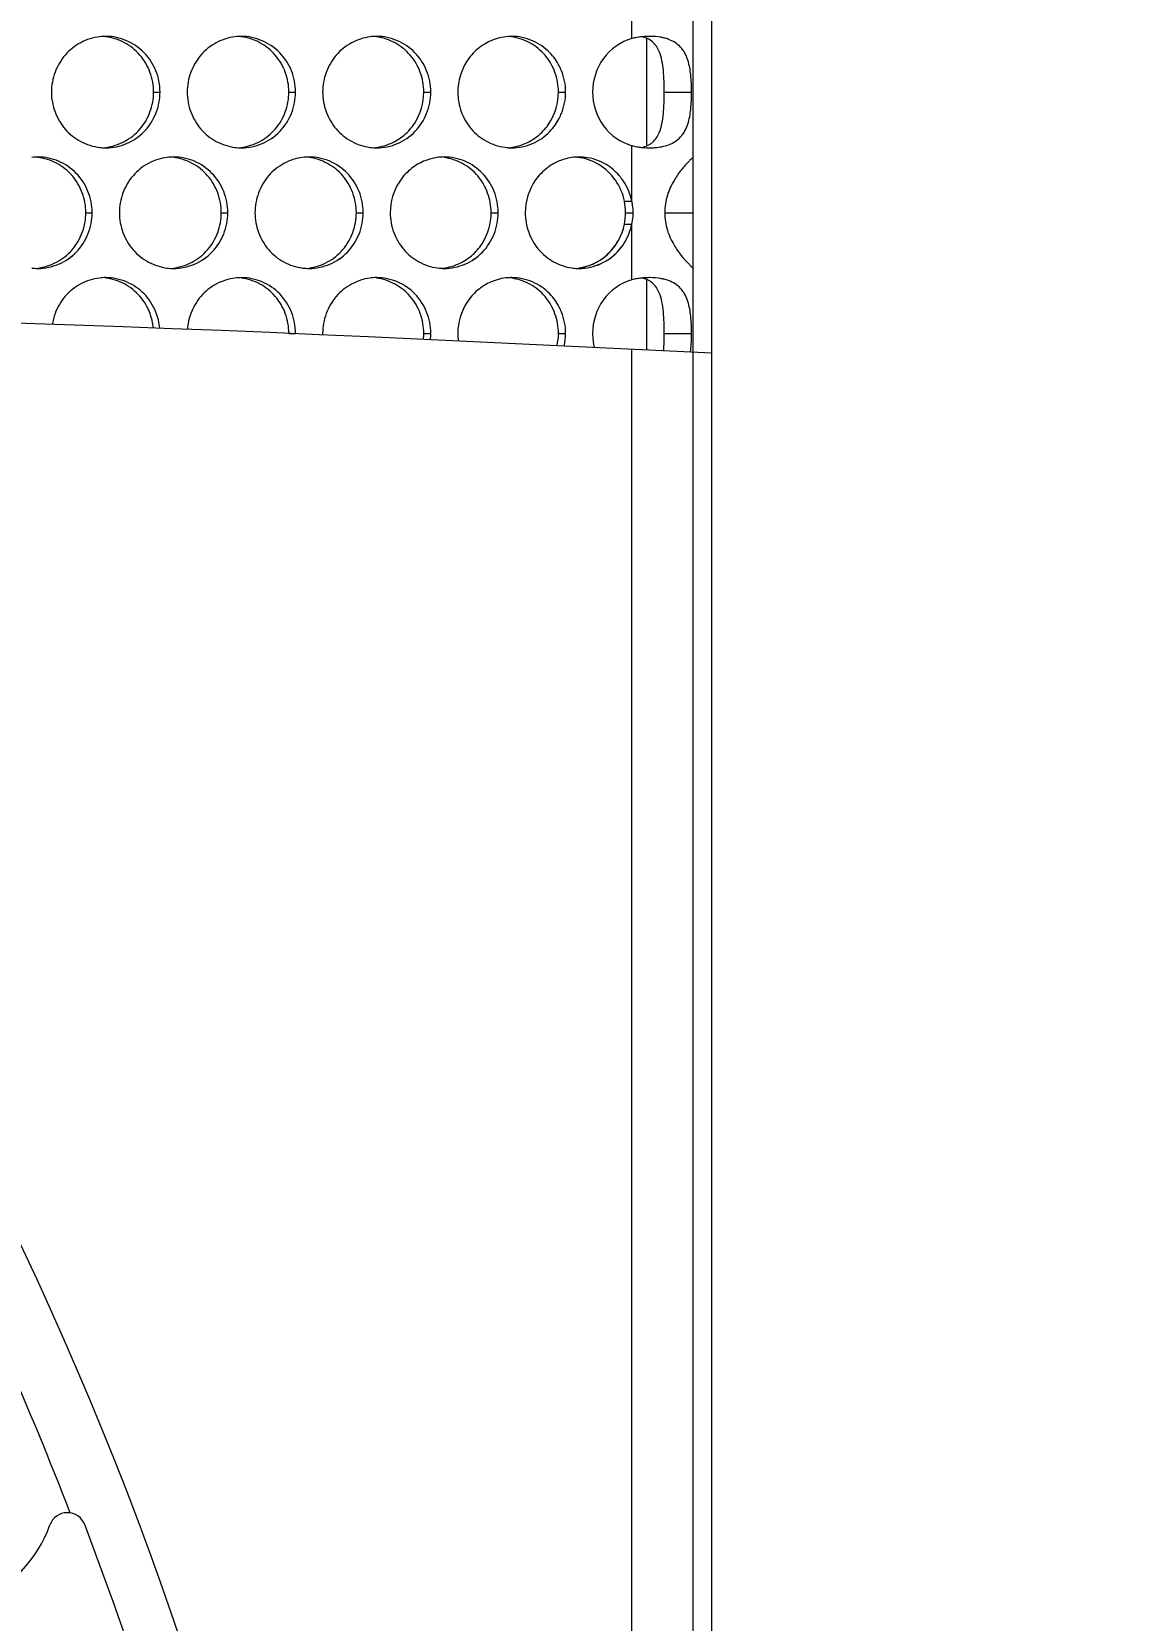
# Model space of a CAD drawing. Header units: millimetres. Extents: x 1177 to 4147, y 93 to 2194.
# Drawn here: x 1990.9 to 2050.4, y 1751 to 1836.5 of the extents above; entities that cross this region are included whole.
import ezdxf

# ---------------------------------------------------------------- set-up
doc = ezdxf.new("R2010")
doc.units = ezdxf.units.MM
doc.header["$LTSCALE"] = 0.1
doc.layers.get('0').update_dxf_attribs({"lineweight": 13})
doc.layers.get('Defpoints').update_dxf_attribs({"lineweight": 9})
doc.layers.add('标注', color=251, linetype='Continuous', lineweight=9)
doc.styles.get("Standard").update_dxf_attribs({"font": 'arial.ttf'})
doc.dimstyles.new('STANDARD 10', dxfattribs={"dimscale": 10, "dimtxt": 2.5, "dimasz": 1.5, "dimexe": 0.5, "dimexo": 0.5, "dimgap": 0.5, "dimtad": 1, "dimtoh": 1, "dimdec": 1, "dimzin": 9, "dimdsep": 46, "dimtxsty": 'Standard', "dimcen": 0, "dimclrd": 256, "dimclre": 256, "dimclrt": 256, "dimadec": 0, "dimazin": 0, "dimtp": 0.01, "dimtm": 0.01, "dimtfac": 1, "dimtdec": 1, "dimtofl": 0, "dimtmove": 0, "dimatfit": 3, "dimfxl": 1, "dimtolj": 1, "dimtzin": 4, "dimlwd": -1, "dimlwe": -1, "dimarcsym": 0})

# ---------------------------------------------------------------- blocks, each defined once
blk = doc.blocks.new('*D20')
at = {"layer": 'Defpoints', "color": 0, "transparency": 16777216}
for p in [(2024.49, 1921.895), (2024.49, 1341.895), (2127.768, 1341.895)]:
    blk.add_point(p, dxfattribs=at)
at = {"layer": '标注', "transparency": 16777216}
for p, q in [((2029.49, 1921.895), (2132.768, 1921.895)), ((2127.768, 1906.895), (2127.768, 1356.895)), ((2029.49, 1341.895), (2132.768, 1341.895))]:
    blk.add_line(p, q, dxfattribs=at)
for points in [[(2125.268, 1906.895), (2130.268, 1906.895), (2127.768, 1921.895)], [(2125.268, 1356.895), (2130.268, 1356.895), (2127.768, 1341.895)]]:
    blk.add_solid(points, dxfattribs=at)
at = {"layer": '标注', "transparency": 16777216, "insert": (2110.004, 1631.895), "char_height": 25, "attachment_point": 5, "rotation": 90}
blk.add_mtext('\\A1;580', dxfattribs=at)

msp = doc.modelspace()

# ---------------------------------------------------------------- linework, layer by layer
for p, q in [((2027.49, 1344.895), (2027.49, 1918.895)), ((2026.49, 1348.895), (2026.49, 1875.712)), ((2023.177, 1836.133), (2023.177, 1839.12)), ((2026.49, 1829.75), (2026.49, 1836.741)), ((2023.177, 1827.372), (2023.177, 1830.359)), ((2026.49, 1823.751), (2026.49, 1829.75)), ((2023.177, 1823.143), (2023.177, 1826.129)), ((2026.49, 1816.76), (2026.49, 1823.751)), ((2023.177, 1348.895), (2023.177, 1819.394)), ((2023.177, 1814.381), (2023.177, 1817.368)), ((2023.177, 1814.381), (2023.177, 1817.368)), ((2026.49, 1810.76), (2026.49, 1816.76)), ((2026.49, 1810.76), (2026.49, 1816.76))]:
    msp.add_line(p, q)
for centre, radius, start, end in [((1812.49, 1686.895), 196.75, 204.56225, 43.01001), ((1812.49, 1686.895), 193.5, 21.16083, 23.83917), ((1992.787, 1755.758), 1, 20.90406, 160.28611), ((1985.256, 1758.457), 7, 243.09234, 340.28611), ((1812.49, 1686.895), 194, 339.09594, 20.90406)]:
    msp.add_arc(centre, radius, start, end)
at = {"layer": '标注'}
for p, q in [((2023.99, 1830.4), (2023.99, 1836.133)), ((1997.429, 1833.246), (1997.777, 1833.246)), ((2004.712, 1833.246), (2005.074, 1833.246)), ((2011.978, 1833.246), (2012.354, 1833.246)), ((2019.227, 1833.246), (2019.615, 1833.246)), ((2024.926, 1833.246), (2026.394, 1833.246)), ((2023.177, 1827.372), (2023.177, 1830.359)), ((2026.49, 1823.751), (2026.49, 1829.75)), ((2022.781, 1827.372), (2023.177, 1827.372)), ((2022.781, 1827.372), (2023.177, 1827.372)), ((1993.782, 1826.751), (1994.123, 1826.751)), ((1993.782, 1826.751), (1994.123, 1826.751)), ((2001.073, 1826.751), (2001.428, 1826.751)), ((2001.073, 1826.751), (2001.428, 1826.751)), ((2008.347, 1826.751), (2008.716, 1826.751)), ((2008.347, 1826.751), (2008.716, 1826.751)), ((2015.605, 1826.751), (2015.987, 1826.751)), ((2015.605, 1826.751), (2015.987, 1826.751)), ((2022.781, 1826.129), (2023.177, 1826.129)), ((2022.781, 1826.129), (2023.177, 1826.129)), ((2022.835, 1826.751), (2023.258, 1826.751)), ((2022.835, 1826.751), (2023.258, 1826.751)), ((2024.99, 1826.751), (2026.49, 1826.751)), ((2024.99, 1826.751), (2026.49, 1826.751)), ((2023.99, 1819.354), (2023.99, 1823.143)), ((2004.712, 1820.255), (2005.074, 1820.255)), ((2011.978, 1820.255), (2012.354, 1820.255)), ((2019.227, 1820.255), (2019.615, 1820.255)), ((2024.926, 1820.255), (2026.394, 1820.255))]:
    msp.add_line(p, q, dxfattribs=at)
for centre, radius, start, end in [((1994.858, 1833.465), 2.781, 93.64956, 96.97404), ((1994.854, 1833.522), 2.724, 90.0072, 93.65012), ((2002.162, 1833.473), 2.773, 93.81286, 97.28271), ((2002.158, 1833.533), 2.713, 90.00788, 93.81345), ((2009.448, 1833.482), 2.763, 93.97795, 97.59434), ((2009.444, 1833.544), 2.702, 90.00859, 93.97856), ((2016.713, 1833.556), 2.69, 90.00934, 94.14555), ((2024.217, 1831.537), 4.712, 99.39745, 102.7475), ((2024.194, 1831.678), 4.569, 96.15097, 99.40317), ((2009.448, 1833.009), 2.763, 262.40566, 266.02205), ((2016.718, 1833), 2.754, 262.09095, 265.8551), ((2024.217, 1834.954), 4.712, 257.2525, 260.60255), ((2024.194, 1834.813), 4.569, 260.59683, 263.84903), ((1991.2, 1826.965), 2.785, 93.56855, 96.82076), ((1991.2, 1826.965), 2.785, 93.56855, 96.82076), ((1991.197, 1827.021), 2.729, 90.00688, 93.5691), ((1991.197, 1827.021), 2.729, 90.00688, 93.5691), ((1994.858, 1833.027), 2.781, 263.02596, 266.35044), ((1994.858, 1833.027), 2.781, 263.02596, 266.35044), ((1994.854, 1832.97), 2.724, 266.34988, 269.9928), ((1994.854, 1832.97), 2.724, 266.34988, 269.9928), ((1998.512, 1826.974), 2.777, 93.73099, 97.12801), ((1998.512, 1826.974), 2.777, 93.73099, 97.12801), ((1998.508, 1827.032), 2.719, 90.00754, 93.73157), ((1998.508, 1827.032), 2.719, 90.00754, 93.73157), ((2002.162, 1833.018), 2.773, 262.71729, 266.18714), ((2002.162, 1833.018), 2.773, 262.71729, 266.18714), ((2002.158, 1832.959), 2.713, 266.18655, 269.99212), ((2002.158, 1832.959), 2.713, 266.18655, 269.99212), ((2005.807, 1826.983), 2.768, 93.89518, 97.43815), ((2005.807, 1826.983), 2.768, 93.89518, 97.43815), ((2005.803, 1827.043), 2.708, 90.00823, 93.89578), ((2005.803, 1827.043), 2.708, 90.00823, 93.89578), ((2009.444, 1832.948), 2.702, 266.02144, 269.99141), ((2013.081, 1827.055), 2.696, 90.00896, 94.06182), ((2013.081, 1827.055), 2.696, 90.00896, 94.06182), ((2016.713, 1832.936), 2.69, 265.85445, 269.99066), ((2020.331, 1827.003), 2.747, 89.99821, 91.86988), ((2020.331, 1827.003), 2.747, 89.99821, 91.86988), ((2020.33, 1826.948), 2.802, 83.55513, 89.98233), ((2020.33, 1826.948), 2.802, 83.55513, 89.98233), ((2019.247, 1826.752), 3.588, 359.97992, 9.9483), ((2019.247, 1826.752), 3.588, 359.97992, 9.9483), ((2020.258, 1826.775), 2.979, 11.55512, 14.54138), ((2020.258, 1826.775), 2.979, 11.55512, 14.54138), ((2020.807, 1826.746), 2.451, 9.8577, 14.79953), ((2020.807, 1826.746), 2.451, 9.8577, 14.79953), ((2020.83, 1826.75), 2.428, 0.01744, 9.85174), ((2020.83, 1826.75), 2.428, 0.01744, 9.85174), ((2019.247, 1826.749), 3.588, 350.0517, 0.02008), ((2019.247, 1826.749), 3.588, 350.0517, 0.02008), ((2020.258, 1826.726), 2.979, 345.45862, 348.44488), ((2020.258, 1826.726), 2.979, 345.45862, 348.44488), ((2020.814, 1826.754), 2.444, 345.19894, 355.06228), ((2020.814, 1826.754), 2.444, 345.19894, 355.06228), ((2020.839, 1826.751), 2.418, 355.08477, 359.99743), ((2020.839, 1826.751), 2.418, 355.08477, 359.99743), ((1991.2, 1826.536), 2.785, 263.17924, 266.43145), ((1991.2, 1826.536), 2.785, 263.17924, 266.43145), ((1991.197, 1826.48), 2.729, 266.4309, 269.99312), ((1991.197, 1826.48), 2.729, 266.4309, 269.99312), ((1998.512, 1826.527), 2.777, 262.87199, 266.26901), ((1998.512, 1826.527), 2.777, 262.87199, 266.26901), ((1998.508, 1826.469), 2.719, 266.26843, 269.99246), ((1998.508, 1826.469), 2.719, 266.26843, 269.99246), ((2005.807, 1826.518), 2.768, 262.56185, 266.10482), ((2005.807, 1826.518), 2.768, 262.56185, 266.10482), ((2005.803, 1826.458), 2.708, 266.10422, 269.99177), ((2005.803, 1826.458), 2.708, 266.10422, 269.99177), ((2013.085, 1826.509), 2.759, 262.2487, 265.93881), ((2013.085, 1826.509), 2.759, 262.2487, 265.93881), ((2013.081, 1826.447), 2.696, 265.93818, 269.99104), ((2013.081, 1826.447), 2.696, 265.93818, 269.99104), ((2020.329, 1826.453), 2.702, 261.84714, 268.13467), ((2020.329, 1826.453), 2.702, 261.84714, 268.13467), ((2020.331, 1826.498), 2.747, 268.13012, 270.00179), ((2020.331, 1826.498), 2.747, 268.13012, 270.00179), ((2020.33, 1826.553), 2.802, 270.01767, 276.44487), ((2020.33, 1826.553), 2.802, 270.01767, 276.44487), ((1994.858, 1820.474), 2.781, 93.64956, 96.97404), ((1994.854, 1820.531), 2.724, 90.0072, 93.65012), ((2002.162, 1820.483), 2.773, 93.81286, 97.28271), ((2002.158, 1820.542), 2.713, 90.00788, 93.81345), ((2009.448, 1820.492), 2.763, 93.97795, 97.59434), ((2009.444, 1820.554), 2.702, 90.00859, 93.97856), ((2016.713, 1820.565), 2.69, 90.00934, 94.14555), ((2024.217, 1818.547), 4.712, 99.39745, 102.7475), ((2024.194, 1818.688), 4.569, 96.15097, 99.40317)]:
    msp.add_arc(centre, radius, start, end, dxfattribs=at)
for points, knots in [([(1994.52, 1836.225), (1994.169, 1836.182), (1993.475, 1835.962), (1992.617, 1835.284), (1992.063, 1834.334), (1991.928, 1833.607), (1991.928, 1833.246)], [0, 0, 0, 0, 0.247335, 0.496051, 0.747211, 1, 1, 1, 1]), ([(1997.429, 1833.246), (1997.429, 1833.607), (1997.295, 1834.333), (1996.744, 1835.283), (1995.888, 1835.961), (1995.196, 1836.182), (1994.845, 1836.225)], [0, 0, 0, 0, 0.25307, 0.504322, 0.752901, 1, 1, 1, 1]), ([(2001.81, 1836.223), (2001.461, 1836.179), (2000.771, 1835.956), (1999.92, 1835.278), (1999.372, 1834.33), (1999.238, 1833.606), (1999.238, 1833.246)], [0, 0, 0, 0, 0.247092, 0.495717, 0.746987, 1, 1, 1, 1]), ([(2004.712, 1833.246), (2004.712, 1833.606), (2004.579, 1834.329), (2004.033, 1835.277), (2003.185, 1835.956), (2002.497, 1836.179), (2002.148, 1836.223)], [0, 0, 0, 0, 0.253296, 0.50466, 0.753146, 1, 1, 1, 1]), ([(2009.083, 1836.222), (2008.736, 1836.175), (2008.051, 1835.95), (2007.207, 1835.272), (2006.664, 1834.326), (2006.531, 1833.605), (2006.531, 1833.246)], [0, 0, 0, 0, 0.246839, 0.49537, 0.746756, 1, 1, 1, 1]), ([(2011.978, 1833.246), (2011.978, 1833.605), (2011.846, 1834.325), (2011.305, 1835.271), (2010.464, 1835.95), (2009.781, 1836.175), (2009.435, 1836.222)], [0, 0, 0, 0, 0.253529, 0.50501, 0.753401, 1, 1, 1, 1]), ([(2015.602, 1836.014), (2015.339, 1835.901), (2014.839, 1835.595), (2014.071, 1834.717), (2013.807, 1833.825), (2013.807, 1833.246)], [0, 0, 0, 0, 0.248275, 0.498285, 1, 1, 1, 1]), ([(2019.227, 1833.246), (2019.227, 1833.604), (2019.096, 1834.321), (2018.56, 1835.264), (2017.726, 1835.944), (2017.048, 1836.172), (2016.703, 1836.22)], [0, 0, 0, 0, 0.253771, 0.505372, 0.753666, 1, 1, 1, 1]), ([(2023.177, 1836.133), (2022.58, 1835.958), (2021.468, 1835.172), (2021.066, 1833.88), (2021.066, 1833.246)], [0, 0, 0, 0, 0.495023, 1, 1, 1, 1]), ([(2024.154, 1836.245), (2024.118, 1836.245), (2023.967, 1836.243), (2023.817, 1836.233), (2023.704, 1836.221)], [0, 0, 0, 0, 0.244953, 1, 1, 1, 1]), ([(2024.651, 1835.435), (2024.568, 1835.629), (2024.33, 1836.001), (2023.92, 1836.183), (2023.71, 1836.221)], [0, 0, 0, 0, 0.496842, 1, 1, 1, 1]), ([(2024.917, 1836.157), (2024.858, 1836.172), (2024.607, 1836.226), (2024.35, 1836.245), (2024.154, 1836.245)], [0, 0, 0, 0, 0.237726, 1, 1, 1, 1]), ([(2024.926, 1833.246), (2024.926, 1833.637), (2024.906, 1834.372), (2024.788, 1835.116), (2024.651, 1835.435)], [0, 0, 0, 0, 0.52936, 1, 1, 1, 1]), ([(2026.197, 1834.965), (2026.115, 1835.219), (2025.867, 1835.708), (2025.397, 1835.994), (2025.155, 1836.084)], [0, 0, 0, 0, 0.507979, 1, 1, 1, 1]), ([(2019.392, 1834.393), (2019.355, 1834.483), (2019.195, 1834.836), (2018.968, 1835.158), (2018.766, 1835.366)], [0, 0, 0, 0, 0.252011, 1, 1, 1, 1]), ([(2026.394, 1833.246), (2026.394, 1833.554), (2026.374, 1834.132), (2026.28, 1834.708), (2026.197, 1834.965)], [0, 0, 0, 0, 0.533715, 1, 1, 1, 1]), ([(1991.928, 1833.246), (1991.928, 1832.884), (1992.063, 1832.158), (1992.617, 1831.207), (1993.475, 1830.53), (1994.169, 1830.309), (1994.52, 1830.266)], [0, 0, 0, 0, 0.252789, 0.503949, 0.752665, 1, 1, 1, 1]), ([(1994.845, 1830.266), (1995.196, 1830.309), (1995.888, 1830.53), (1996.744, 1831.208), (1997.295, 1832.158), (1997.429, 1832.884), (1997.429, 1833.246)], [0, 0, 0, 0, 0.247099, 0.495678, 0.74693, 1, 1, 1, 1]), ([(1999.238, 1833.246), (1999.238, 1832.885), (1999.372, 1832.162), (1999.92, 1831.214), (2000.771, 1830.535), (2001.461, 1830.313), (2001.81, 1830.268)], [0, 0, 0, 0, 0.253013, 0.504283, 0.752908, 1, 1, 1, 1]), ([(2002.148, 1830.268), (2002.497, 1830.313), (2003.185, 1830.536), (2004.033, 1831.214), (2004.579, 1832.162), (2004.712, 1832.885), (2004.712, 1833.246)], [0, 0, 0, 0, 0.246854, 0.49534, 0.746704, 1, 1, 1, 1]), ([(2006.531, 1833.246), (2006.531, 1832.886), (2006.664, 1832.166), (2007.207, 1831.22), (2008.051, 1830.541), (2008.736, 1830.316), (2009.083, 1830.27)], [0, 0, 0, 0, 0.253244, 0.50463, 0.753161, 1, 1, 1, 1]), ([(2010.184, 1830.477), (2010.447, 1830.59), (2010.947, 1830.895), (2011.715, 1831.774), (2011.978, 1832.666), (2011.978, 1833.246)], [0, 0, 0, 0, 0.248254, 0.498229, 1, 1, 1, 1]), ([(2013.807, 1833.246), (2013.807, 1832.888), (2013.939, 1832.17), (2014.477, 1831.226), (2015.314, 1830.547), (2015.994, 1830.32), (2016.339, 1830.272)], [0, 0, 0, 0, 0.253482, 0.504988, 0.753424, 1, 1, 1, 1]), ([(2017.436, 1830.477), (2017.699, 1830.59), (2018.198, 1830.896), (2018.964, 1831.775), (2019.227, 1832.666), (2019.227, 1833.246)], [0, 0, 0, 0, 0.248013, 0.497923, 1, 1, 1, 1]), ([(2021.066, 1833.246), (2021.066, 1832.611), (2021.468, 1831.319), (2022.58, 1830.533), (2023.177, 1830.359)], [0, 0, 0, 0, 0.504977, 1, 1, 1, 1]), ([(2024.651, 1831.056), (2024.788, 1831.376), (2024.906, 1832.12), (2024.926, 1832.855), (2024.926, 1833.246)], [0, 0, 0, 0, 0.47064, 1, 1, 1, 1]), ([(2026.197, 1831.526), (2026.28, 1831.783), (2026.374, 1832.359), (2026.394, 1832.937), (2026.394, 1833.246)], [0, 0, 0, 0, 0.466285, 1, 1, 1, 1]), ([(2018.766, 1831.125), (2018.968, 1831.333), (2019.195, 1831.656), (2019.355, 1832.008), (2019.392, 1832.098)], [0, 0, 0, 0, 0.747989, 1, 1, 1, 1]), ([(2025.155, 1830.407), (2025.397, 1830.497), (2025.867, 1830.784), (2026.115, 1831.272), (2026.197, 1831.526)], [0, 0, 0, 0, 0.492021, 1, 1, 1, 1]), ([(2023.704, 1830.271), (2023.817, 1830.258), (2023.967, 1830.248), (2024.118, 1830.246), (2024.154, 1830.246)], [0, 0, 0, 0, 0.755047, 1, 1, 1, 1]), ([(2023.71, 1830.27), (2023.92, 1830.309), (2024.33, 1830.49), (2024.568, 1830.863), (2024.651, 1831.056)], [0, 0, 0, 0, 0.503158, 1, 1, 1, 1]), ([(2024.154, 1830.246), (2024.245, 1830.246), (2024.583, 1830.258), (2024.922, 1830.321), (2025.155, 1830.407)], [0, 0, 0, 0, 0.267795, 1, 1, 1, 1]), ([(1993.782, 1826.751), (1993.782, 1827.113), (1993.647, 1827.84), (1993.093, 1828.791), (1992.234, 1829.469), (1991.539, 1829.689), (1991.188, 1829.731)], [0, 0, 0, 0, 0.252959, 0.504158, 0.752783, 1, 1, 1, 1]), ([(1993.782, 1826.751), (1993.782, 1827.113), (1993.647, 1827.84), (1993.093, 1828.791), (1992.234, 1829.469), (1991.539, 1829.689), (1991.188, 1829.731)], [0, 0, 0, 0, 0.252959, 0.504158, 0.752783, 1, 1, 1, 1]), ([(1998.167, 1829.729), (1997.817, 1829.685), (1997.125, 1829.464), (1996.271, 1828.786), (1995.72, 1827.836), (1995.585, 1827.112), (1995.585, 1826.751)], [0, 0, 0, 0, 0.247215, 0.495886, 0.7471, 1, 1, 1, 1]), ([(1998.167, 1829.729), (1997.817, 1829.685), (1997.125, 1829.464), (1996.271, 1828.786), (1995.72, 1827.836), (1995.585, 1827.112), (1995.585, 1826.751)], [0, 0, 0, 0, 0.247215, 0.495886, 0.7471, 1, 1, 1, 1]), ([(2001.073, 1826.751), (2001.073, 1827.112), (2000.939, 1827.836), (2000.391, 1828.785), (1999.539, 1829.463), (1998.848, 1829.685), (1998.499, 1829.729)], [0, 0, 0, 0, 0.253182, 0.50449, 0.753023, 1, 1, 1, 1]), ([(2001.073, 1826.751), (2001.073, 1827.112), (2000.939, 1827.836), (2000.391, 1828.785), (1999.539, 1829.463), (1998.848, 1829.685), (1998.499, 1829.729)], [0, 0, 0, 0, 0.253182, 0.50449, 0.753023, 1, 1, 1, 1]), ([(2005.449, 1829.727), (2005.101, 1829.682), (2004.413, 1829.458), (2003.566, 1828.779), (2003.02, 1827.833), (2002.887, 1827.11), (2002.887, 1826.751)], [0, 0, 0, 0, 0.246967, 0.495545, 0.746873, 1, 1, 1, 1]), ([(2005.449, 1829.727), (2005.101, 1829.682), (2004.413, 1829.458), (2003.566, 1828.779), (2003.02, 1827.833), (2002.887, 1827.11), (2002.887, 1826.751)], [0, 0, 0, 0, 0.246967, 0.495545, 0.746873, 1, 1, 1, 1]), ([(2008.347, 1826.751), (2008.347, 1827.11), (2008.215, 1827.832), (2007.671, 1828.779), (2006.827, 1829.458), (2006.141, 1829.682), (2005.794, 1829.727)], [0, 0, 0, 0, 0.253412, 0.504834, 0.753273, 1, 1, 1, 1]), ([(2008.347, 1826.751), (2008.347, 1827.11), (2008.215, 1827.832), (2007.671, 1828.779), (2006.827, 1829.458), (2006.141, 1829.682), (2005.794, 1829.727)], [0, 0, 0, 0, 0.253412, 0.504834, 0.753273, 1, 1, 1, 1]), ([(2011.969, 1829.519), (2011.705, 1829.406), (2011.204, 1829.1), (2010.436, 1828.222), (2010.171, 1827.33), (2010.171, 1826.751)], [0, 0, 0, 0, 0.248395, 0.498438, 1, 1, 1, 1]), ([(2011.969, 1829.519), (2011.705, 1829.406), (2011.204, 1829.1), (2010.436, 1828.222), (2010.171, 1827.33), (2010.171, 1826.751)], [0, 0, 0, 0, 0.248395, 0.498438, 1, 1, 1, 1]), ([(2015.605, 1826.751), (2015.605, 1827.109), (2015.473, 1827.828), (2014.935, 1828.772), (2014.097, 1829.452), (2013.416, 1829.678), (2013.071, 1829.725)], [0, 0, 0, 0, 0.253649, 0.50519, 0.753532, 1, 1, 1, 1]), ([(2015.605, 1826.751), (2015.605, 1827.109), (2015.473, 1827.828), (2014.935, 1828.772), (2014.097, 1829.452), (2013.416, 1829.678), (2013.071, 1829.725)], [0, 0, 0, 0, 0.253649, 0.50519, 0.753532, 1, 1, 1, 1]), ([(2019.445, 1829.602), (2019.156, 1829.504), (2018.604, 1829.212), (2017.737, 1828.321), (2017.439, 1827.367), (2017.439, 1826.751)], [0, 0, 0, 0, 0.248219, 0.498355, 1, 1, 1, 1]), ([(2019.445, 1829.602), (2019.156, 1829.504), (2018.604, 1829.212), (2017.737, 1828.321), (2017.439, 1827.367), (2017.439, 1826.751)], [0, 0, 0, 0, 0.248219, 0.498355, 1, 1, 1, 1]), ([(2026.49, 1829.75), (2026.49, 1829.748), (2026.48, 1829.741), (2026.467, 1829.725), (2026.44, 1829.7), (2026.387, 1829.648), (2026.297, 1829.56), (2026.165, 1829.426), (2026.005, 1829.252), (2025.749, 1828.948), (2025.566, 1828.687), (2025.452, 1828.494)], [0, 0, 0, 0, 0.005029, 0.018524, 0.040408, 0.070581, 0.15538, 0.27154, 0.416727, 0.588666, 1, 1, 1, 1]), ([(2026.49, 1829.75), (2026.49, 1829.748), (2026.48, 1829.741), (2026.467, 1829.725), (2026.44, 1829.7), (2026.387, 1829.648), (2026.297, 1829.56), (2026.165, 1829.426), (2026.005, 1829.252), (2025.749, 1828.948), (2025.566, 1828.687), (2025.452, 1828.494)], [0, 0, 0, 0, 0.005029, 0.018524, 0.040408, 0.070581, 0.15538, 0.27154, 0.416727, 0.588666, 1, 1, 1, 1]), ([(2022.781, 1827.372), (2022.699, 1827.777), (2022.365, 1828.554), (2021.749, 1829.139), (2021.399, 1829.347)], [0, 0, 0, 0, 0.503847, 1, 1, 1, 1]), ([(2022.781, 1827.372), (2022.699, 1827.777), (2022.365, 1828.554), (2021.749, 1829.139), (2021.399, 1829.347)], [0, 0, 0, 0, 0.503847, 1, 1, 1, 1]), ([(2022.686, 1828.51), (2022.627, 1828.595), (2022.376, 1828.919), (2022.056, 1829.19), (2021.793, 1829.346)], [0, 0, 0, 0, 0.252329, 1, 1, 1, 1]), ([(2022.686, 1828.51), (2022.627, 1828.595), (2022.376, 1828.919), (2022.056, 1829.19), (2021.793, 1829.346)], [0, 0, 0, 0, 0.252329, 1, 1, 1, 1]), ([(2025.452, 1828.494), (2025.303, 1828.241), (2025.044, 1827.682), (2024.947, 1827.068), (2024.947, 1826.751)], [0, 0, 0, 0, 0.480727, 1, 1, 1, 1]), ([(2025.452, 1828.494), (2025.303, 1828.241), (2025.044, 1827.682), (2024.947, 1827.068), (2024.947, 1826.751)], [0, 0, 0, 0, 0.480727, 1, 1, 1, 1]), ([(1991.188, 1823.77), (1991.539, 1823.812), (1992.234, 1824.032), (1993.093, 1824.71), (1993.647, 1825.661), (1993.782, 1826.388), (1993.782, 1826.751)], [0, 0, 0, 0, 0.247217, 0.495842, 0.747041, 1, 1, 1, 1]), ([(1991.188, 1823.77), (1991.539, 1823.812), (1992.234, 1824.032), (1993.093, 1824.71), (1993.647, 1825.661), (1993.782, 1826.388), (1993.782, 1826.751)], [0, 0, 0, 0, 0.247217, 0.495842, 0.747041, 1, 1, 1, 1]), ([(1995.585, 1826.751), (1995.585, 1826.389), (1995.72, 1825.665), (1996.271, 1824.715), (1997.125, 1824.037), (1997.817, 1823.816), (1998.167, 1823.772)], [0, 0, 0, 0, 0.2529, 0.504114, 0.752785, 1, 1, 1, 1]), ([(1995.585, 1826.751), (1995.585, 1826.389), (1995.72, 1825.665), (1996.271, 1824.715), (1997.125, 1824.037), (1997.817, 1823.816), (1998.167, 1823.772)], [0, 0, 0, 0, 0.2529, 0.504114, 0.752785, 1, 1, 1, 1]), ([(1998.499, 1823.772), (1998.848, 1823.816), (1999.539, 1824.038), (2000.391, 1824.716), (2000.939, 1825.665), (2001.073, 1826.389), (2001.073, 1826.751)], [0, 0, 0, 0, 0.246977, 0.49551, 0.746818, 1, 1, 1, 1]), ([(1998.499, 1823.772), (1998.848, 1823.816), (1999.539, 1824.038), (2000.391, 1824.716), (2000.939, 1825.665), (2001.073, 1826.389), (2001.073, 1826.751)], [0, 0, 0, 0, 0.246977, 0.49551, 0.746818, 1, 1, 1, 1]), ([(2002.887, 1826.751), (2002.887, 1826.391), (2003.02, 1825.668), (2003.566, 1824.722), (2004.413, 1824.043), (2005.101, 1823.819), (2005.449, 1823.774)], [0, 0, 0, 0, 0.253127, 0.504455, 0.753033, 1, 1, 1, 1]), ([(2002.887, 1826.751), (2002.887, 1826.391), (2003.02, 1825.668), (2003.566, 1824.722), (2004.413, 1824.043), (2005.101, 1823.819), (2005.449, 1823.774)], [0, 0, 0, 0, 0.253127, 0.504455, 0.753033, 1, 1, 1, 1]), ([(2005.794, 1823.774), (2006.141, 1823.819), (2006.827, 1824.043), (2007.671, 1824.722), (2008.215, 1825.669), (2008.347, 1826.391), (2008.347, 1826.751)], [0, 0, 0, 0, 0.246727, 0.495166, 0.746588, 1, 1, 1, 1]), ([(2005.794, 1823.774), (2006.141, 1823.819), (2006.827, 1824.043), (2007.671, 1824.722), (2008.215, 1825.669), (2008.347, 1826.391), (2008.347, 1826.751)], [0, 0, 0, 0, 0.246727, 0.495166, 0.746588, 1, 1, 1, 1]), ([(2010.171, 1826.751), (2010.171, 1826.392), (2010.304, 1825.672), (2010.844, 1824.728), (2011.685, 1824.049), (2012.367, 1823.823), (2012.713, 1823.776)], [0, 0, 0, 0, 0.253362, 0.504807, 0.753291, 1, 1, 1, 1]), ([(2010.171, 1826.751), (2010.171, 1826.392), (2010.304, 1825.672), (2010.844, 1824.728), (2011.685, 1824.049), (2012.367, 1823.823), (2012.713, 1823.776)], [0, 0, 0, 0, 0.253362, 0.504807, 0.753291, 1, 1, 1, 1]), ([(2013.812, 1823.982), (2014.075, 1824.095), (2014.575, 1824.4), (2015.342, 1825.279), (2015.605, 1826.171), (2015.605, 1826.751)], [0, 0, 0, 0, 0.248135, 0.498077, 1, 1, 1, 1]), ([(2013.812, 1823.982), (2014.075, 1824.095), (2014.575, 1824.4), (2015.342, 1825.279), (2015.605, 1826.171), (2015.605, 1826.751)], [0, 0, 0, 0, 0.248135, 0.498077, 1, 1, 1, 1]), ([(2017.439, 1826.751), (2017.439, 1826.394), (2017.568, 1825.68), (2018.101, 1824.74), (2018.929, 1824.06), (2019.604, 1823.828), (2019.946, 1823.778)], [0, 0, 0, 0, 0.253589, 0.505104, 0.753724, 1, 1, 1, 1]), ([(2017.439, 1826.751), (2017.439, 1826.394), (2017.568, 1825.68), (2018.101, 1824.74), (2018.929, 1824.06), (2019.604, 1823.828), (2019.946, 1823.778)], [0, 0, 0, 0, 0.253589, 0.505104, 0.753724, 1, 1, 1, 1]), ([(2020.32, 1823.777), (2020.615, 1823.817), (2021.198, 1823.993), (2022.196, 1824.683), (2022.661, 1825.54), (2022.781, 1826.129)], [0, 0, 0, 0, 0.24812, 0.497739, 1, 1, 1, 1]), ([(2021.399, 1824.154), (2021.749, 1824.362), (2022.365, 1824.947), (2022.699, 1825.724), (2022.781, 1826.129)], [0, 0, 0, 0, 0.496153, 1, 1, 1, 1]), ([(2024.947, 1826.751), (2024.947, 1826.433), (2025.044, 1825.819), (2025.303, 1825.26), (2025.452, 1825.007)], [0, 0, 0, 0, 0.519273, 1, 1, 1, 1]), ([(2024.947, 1826.751), (2024.947, 1826.433), (2025.044, 1825.819), (2025.303, 1825.26), (2025.452, 1825.007)], [0, 0, 0, 0, 0.519273, 1, 1, 1, 1]), ([(1992.315, 1823.982), (1992.668, 1824.132), (1993.327, 1824.575), (1993.752, 1825.245), (1993.897, 1825.603)], [0, 0, 0, 0, 0.497739, 1, 1, 1, 1]), ([(1999.624, 1823.982), (1999.976, 1824.132), (2000.634, 1824.576), (2001.058, 1825.245), (2001.203, 1825.603)], [0, 0, 0, 0, 0.497524, 1, 1, 1, 1]), ([(2006.917, 1823.982), (2007.268, 1824.132), (2007.924, 1824.576), (2008.347, 1825.245), (2008.491, 1825.603)], [0, 0, 0, 0, 0.4973, 1, 1, 1, 1]), ([(2014.192, 1823.982), (2014.543, 1824.132), (2015.197, 1824.577), (2015.619, 1825.245), (2015.763, 1825.603)], [0, 0, 0, 0, 0.497067, 1, 1, 1, 1]), ([(2020.645, 1823.769), (2021.046, 1823.814), (2021.844, 1824.078), (2022.453, 1824.657), (2022.686, 1824.991)], [0, 0, 0, 0, 0.497444, 1, 1, 1, 1]), ([(2021.793, 1824.155), (2022.056, 1824.311), (2022.376, 1824.582), (2022.627, 1824.906), (2022.686, 1824.991)], [0, 0, 0, 0, 0.747671, 1, 1, 1, 1]), ([(2025.452, 1825.007), (2025.566, 1824.814), (2025.749, 1824.553), (2026.005, 1824.249), (2026.165, 1824.075), (2026.297, 1823.941), (2026.387, 1823.853), (2026.44, 1823.801), (2026.467, 1823.776), (2026.48, 1823.76), (2026.49, 1823.753), (2026.49, 1823.751)], [0, 0, 0, 0, 0.411334, 0.583273, 0.72846, 0.84462, 0.929419, 0.959592, 0.981476, 0.994971, 1, 1, 1, 1]), ([(2025.452, 1825.007), (2025.566, 1824.814), (2025.749, 1824.553), (2026.005, 1824.249), (2026.165, 1824.075), (2026.297, 1823.941), (2026.387, 1823.853), (2026.44, 1823.801), (2026.467, 1823.776), (2026.48, 1823.76), (2026.49, 1823.753), (2026.49, 1823.751)], [0, 0, 0, 0, 0.411334, 0.583273, 0.72846, 0.84462, 0.929419, 0.959592, 0.981476, 0.994971, 1, 1, 1, 1]), ([(1994.52, 1823.235), (1994.169, 1823.192), (1993.475, 1822.971), (1992.617, 1822.294), (1992.146, 1821.485), (1992, 1820.935), (1991.967, 1820.735)], [0, 0, 0, 0, 0.2473349, 0.4960514, 0.7472108, 0.888041, 0.888041, 0.888041, 0.888041]), ([(1997.415, 1820.544), (1997.389, 1820.809), (1997.246, 1821.427), (1996.744, 1822.293), (1995.888, 1822.971), (1995.196, 1823.192), (1994.845, 1823.235)], [0.0672368, 0.0672368, 0.0672368, 0.0672368, 0.2530696, 0.5043223, 0.7529013, 1, 1, 1, 1]), ([(2001.81, 1823.233), (2001.461, 1823.188), (2000.771, 1822.966), (1999.92, 1822.287), (1999.409, 1821.404), (1999.267, 1820.762), (1999.246, 1820.474)], [0, 0, 0, 0, 0.2470918, 0.4957168, 0.7469874, 0.9489149, 0.9489149, 0.9489149, 0.9489149]), ([(2004.712, 1820.255), (2004.712, 1820.616), (2004.579, 1821.339), (2004.033, 1822.287), (2003.185, 1822.965), (2002.497, 1823.188), (2002.148, 1823.233)], [0, 0, 0, 0, 0.253296, 0.50466, 0.753146, 1, 1, 1, 1]), ([(2009.083, 1823.231), (2008.736, 1823.185), (2008.051, 1822.96), (2007.207, 1822.281), (2006.664, 1821.335), (2006.531, 1820.615), (2006.531, 1820.255)], [0, 0, 0, 0, 0.246839, 0.49537, 0.746756, 1, 1, 1, 1]), ([(2011.978, 1820.255), (2011.978, 1820.615), (2011.846, 1821.335), (2011.305, 1822.28), (2010.464, 1822.96), (2009.781, 1823.185), (2009.435, 1823.231)], [0, 0, 0, 0, 0.253529, 0.50501, 0.753401, 1, 1, 1, 1]), ([(2015.602, 1823.024), (2015.339, 1822.911), (2014.839, 1822.605), (2014.071, 1821.727), (2013.807, 1820.835), (2013.807, 1820.255)], [0, 0, 0, 0, 0.248275, 0.498285, 1, 1, 1, 1]), ([(2019.227, 1820.255), (2019.227, 1820.613), (2019.096, 1821.331), (2018.56, 1822.274), (2017.726, 1822.954), (2017.048, 1823.181), (2016.703, 1823.229)], [0, 0, 0, 0, 0.253771, 0.505372, 0.753666, 1, 1, 1, 1]), ([(2023.177, 1823.143), (2022.58, 1822.968), (2021.468, 1822.182), (2021.066, 1820.89), (2021.066, 1820.255)], [0, 0, 0, 0, 0.495023, 1, 1, 1, 1]), ([(2024.154, 1823.255), (2024.118, 1823.255), (2023.967, 1823.253), (2023.817, 1823.243), (2023.704, 1823.23)], [0, 0, 0, 0, 0.244953, 1, 1, 1, 1]), ([(2024.651, 1822.445), (2024.568, 1822.638), (2024.33, 1823.011), (2023.92, 1823.193), (2023.71, 1823.231)], [0, 0, 0, 0, 0.496842, 1, 1, 1, 1]), ([(2024.917, 1823.167), (2024.858, 1823.182), (2024.607, 1823.236), (2024.35, 1823.255), (2024.154, 1823.255)], [0, 0, 0, 0, 0.237726, 1, 1, 1, 1]), ([(2026.197, 1821.975), (2026.115, 1822.229), (2025.867, 1822.717), (2025.397, 1823.004), (2025.155, 1823.094)], [0, 0, 0, 0, 0.507979, 1, 1, 1, 1]), ([(2019.392, 1821.403), (2019.355, 1821.493), (2019.195, 1821.845), (2018.968, 1822.168), (2018.766, 1822.376)], [0, 0, 0, 0, 0.252011, 1, 1, 1, 1]), ([(2024.926, 1820.255), (2024.926, 1820.646), (2024.906, 1821.381), (2024.788, 1822.125), (2024.651, 1822.445)], [0, 0, 0, 0, 0.52936, 1, 1, 1, 1]), ([(2026.394, 1820.255), (2026.394, 1820.564), (2026.374, 1821.142), (2026.28, 1821.718), (2026.197, 1821.975)], [0, 0, 0, 0, 0.533715, 1, 1, 1, 1]), ([(2026.341, 1819.239), (2026.345, 1819.269), (2026.382, 1819.607), (2026.394, 1819.947), (2026.394, 1820.255)], [0.4133562, 0.4133562, 0.4133562, 0.4133562, 0.4662849, 1, 1, 1, 1])]:
    msp.add_open_spline(points, degree=3, knots=knots, dxfattribs=at)
for points in [[(1995.972, 1836.014), (1995.622, 1836.163), (1995.235, 1836.246), (1994.854, 1836.246)], [(1996.922, 1835.366), (1996.655, 1835.641), (1996.325, 1835.864), (1995.972, 1836.014)], [(2003.273, 1836.014), (2002.923, 1836.163), (2002.537, 1836.246), (2002.157, 1836.246)], [(2004.221, 1835.366), (2003.954, 1835.641), (2003.625, 1835.864), (2003.273, 1836.014)], [(2010.556, 1836.014), (2010.208, 1836.163), (2009.823, 1836.246), (2009.444, 1836.246)], [(2011.502, 1835.366), (2011.236, 1835.641), (2010.908, 1835.864), (2010.556, 1836.014)], [(2016.519, 1836.239), (2016.205, 1836.216), (2015.892, 1836.138), (2015.602, 1836.014)], [(2017.823, 1836.014), (2017.475, 1836.163), (2017.091, 1836.246), (2016.713, 1836.246)], [(2018.766, 1835.366), (2018.501, 1835.64), (2018.173, 1835.864), (2017.823, 1836.014)], [(2025.155, 1836.084), (2025.077, 1836.113), (2024.998, 1836.137), (2024.917, 1836.157)], [(1997.552, 1834.393), (1997.407, 1834.751), (1997.192, 1835.09), (1996.922, 1835.366)], [(2004.849, 1834.393), (2004.705, 1834.751), (2004.49, 1835.089), (2004.221, 1835.366)], [(2012.129, 1834.393), (2011.985, 1834.751), (2011.771, 1835.089), (2011.502, 1835.366)], [(1997.777, 1833.246), (1997.777, 1833.635), (1997.698, 1834.032), (1997.552, 1834.393)], [(2005.074, 1833.246), (2005.074, 1833.635), (2004.995, 1834.031), (2004.849, 1834.393)], [(2012.354, 1833.246), (2012.354, 1833.635), (2012.274, 1834.031), (2012.129, 1834.393)], [(2019.615, 1833.246), (2019.615, 1833.635), (2019.537, 1834.031), (2019.392, 1834.393)], [(1997.552, 1832.098), (1997.698, 1832.46), (1997.777, 1832.856), (1997.777, 1833.246)], [(2004.849, 1832.098), (2004.995, 1832.46), (2005.074, 1832.856), (2005.074, 1833.246)], [(2012.129, 1832.098), (2012.274, 1832.46), (2012.354, 1832.856), (2012.354, 1833.246)], [(2019.392, 1832.098), (2019.537, 1832.46), (2019.615, 1832.856), (2019.615, 1833.246)], [(1996.922, 1831.125), (1997.192, 1831.402), (1997.407, 1831.74), (1997.552, 1832.098)], [(2004.221, 1831.125), (2004.49, 1831.402), (2004.705, 1831.74), (2004.849, 1832.098)], [(2011.502, 1831.125), (2011.771, 1831.402), (2011.985, 1831.74), (2012.129, 1832.098)], [(1995.972, 1830.477), (1996.325, 1830.627), (1996.655, 1830.851), (1996.922, 1831.125)], [(2003.273, 1830.477), (2003.625, 1830.628), (2003.954, 1830.851), (2004.221, 1831.125)], [(2010.556, 1830.477), (2010.908, 1830.628), (2011.236, 1830.851), (2011.502, 1831.125)], [(2017.823, 1830.477), (2018.173, 1830.628), (2018.501, 1830.851), (2018.766, 1831.125)], [(1994.854, 1830.246), (1995.235, 1830.246), (1995.622, 1830.329), (1995.972, 1830.477)], [(2002.157, 1830.246), (2002.537, 1830.246), (2002.923, 1830.329), (2003.273, 1830.477)], [(2009.261, 1830.252), (2009.577, 1830.274), (2009.892, 1830.353), (2010.184, 1830.477)], [(2009.444, 1830.246), (2009.823, 1830.246), (2010.208, 1830.329), (2010.556, 1830.477)], [(2016.523, 1830.253), (2016.836, 1830.275), (2017.148, 1830.354), (2017.436, 1830.477)], [(2016.713, 1830.246), (2017.091, 1830.246), (2017.475, 1830.329), (2017.823, 1830.477)], [(1992.315, 1829.519), (1991.965, 1829.668), (1991.577, 1829.751), (1991.196, 1829.751)], [(1992.315, 1829.519), (1991.965, 1829.668), (1991.577, 1829.751), (1991.196, 1829.751)], [(1993.267, 1828.871), (1992.999, 1829.146), (1992.668, 1829.369), (1992.315, 1829.519)], [(1993.267, 1828.871), (1992.999, 1829.146), (1992.668, 1829.369), (1992.315, 1829.519)], [(1999.624, 1829.519), (1999.275, 1829.668), (1998.888, 1829.751), (1998.508, 1829.751)], [(1999.624, 1829.519), (1999.275, 1829.668), (1998.888, 1829.751), (1998.508, 1829.751)], [(2000.573, 1828.871), (2000.306, 1829.146), (1999.977, 1829.369), (1999.624, 1829.519)], [(2000.573, 1828.871), (2000.306, 1829.146), (1999.977, 1829.369), (1999.624, 1829.519)], [(2006.917, 1829.519), (2006.568, 1829.668), (2006.182, 1829.751), (2005.803, 1829.751)], [(2006.917, 1829.519), (2006.568, 1829.668), (2006.182, 1829.751), (2005.803, 1829.751)], [(2007.864, 1828.871), (2007.597, 1829.145), (2007.268, 1829.369), (2006.917, 1829.519)], [(2007.864, 1828.871), (2007.597, 1829.145), (2007.268, 1829.369), (2006.917, 1829.519)], [(2012.89, 1829.744), (2012.575, 1829.721), (2012.259, 1829.643), (2011.969, 1829.519)], [(2012.89, 1829.744), (2012.575, 1829.721), (2012.259, 1829.643), (2011.969, 1829.519)], [(2014.192, 1829.519), (2013.844, 1829.668), (2013.459, 1829.751), (2013.081, 1829.751)], [(2014.192, 1829.519), (2013.844, 1829.668), (2013.459, 1829.751), (2013.081, 1829.751)], [(2015.136, 1828.871), (2014.871, 1829.145), (2014.543, 1829.369), (2014.192, 1829.519)], [(2015.136, 1828.871), (2014.871, 1829.145), (2014.543, 1829.369), (2014.192, 1829.519)], [(2020.241, 1829.748), (2019.972, 1829.74), (2019.701, 1829.689), (2019.445, 1829.602)], [(2020.241, 1829.748), (2019.972, 1829.74), (2019.701, 1829.689), (2019.445, 1829.602)], [(2021.399, 1829.347), (2021.053, 1829.553), (2020.654, 1829.687), (2020.254, 1829.732)], [(2021.399, 1829.347), (2021.053, 1829.553), (2020.654, 1829.687), (2020.254, 1829.732)], [(2021.793, 1829.346), (2021.446, 1829.553), (2021.046, 1829.687), (2020.645, 1829.732)], [(2021.793, 1829.346), (2021.446, 1829.553), (2021.046, 1829.687), (2020.645, 1829.732)], [(1993.897, 1827.898), (1993.752, 1828.256), (1993.537, 1828.594), (1993.267, 1828.871)], [(1993.897, 1827.898), (1993.752, 1828.256), (1993.537, 1828.594), (1993.267, 1828.871)], [(2001.203, 1827.898), (2001.058, 1828.256), (2000.843, 1828.594), (2000.573, 1828.871)], [(2001.203, 1827.898), (2001.058, 1828.256), (2000.843, 1828.594), (2000.573, 1828.871)], [(2008.491, 1827.898), (2008.347, 1828.256), (2008.133, 1828.594), (2007.864, 1828.871)], [(2008.491, 1827.898), (2008.347, 1828.256), (2008.133, 1828.594), (2007.864, 1828.871)], [(2015.763, 1827.898), (2015.619, 1828.256), (2015.405, 1828.594), (2015.136, 1828.871)], [(2015.763, 1827.898), (2015.619, 1828.256), (2015.405, 1828.594), (2015.136, 1828.871)], [(1994.123, 1826.751), (1994.123, 1827.14), (1994.043, 1827.536), (1993.897, 1827.898)], [(1994.123, 1826.751), (1994.123, 1827.14), (1994.043, 1827.536), (1993.897, 1827.898)], [(2001.428, 1826.751), (2001.428, 1827.14), (2001.348, 1827.536), (2001.203, 1827.898)], [(2001.428, 1826.751), (2001.428, 1827.14), (2001.348, 1827.536), (2001.203, 1827.898)], [(2008.716, 1826.751), (2008.716, 1827.14), (2008.637, 1827.536), (2008.491, 1827.898)], [(2008.716, 1826.751), (2008.716, 1827.14), (2008.637, 1827.536), (2008.491, 1827.898)], [(2015.987, 1826.751), (2015.987, 1827.14), (2015.908, 1827.536), (2015.763, 1827.898)], [(2015.987, 1826.751), (2015.987, 1827.14), (2015.908, 1827.536), (2015.763, 1827.898)], [(2023.142, 1827.523), (2023.051, 1827.874), (2022.894, 1828.213), (2022.686, 1828.51)], [(2023.142, 1827.523), (2023.051, 1827.874), (2022.894, 1828.213), (2022.686, 1828.51)], [(1993.897, 1825.603), (1994.043, 1825.965), (1994.123, 1826.361), (1994.123, 1826.751)], [(1993.897, 1825.603), (1994.043, 1825.965), (1994.123, 1826.361), (1994.123, 1826.751)], [(2001.203, 1825.603), (2001.348, 1825.965), (2001.428, 1826.361), (2001.428, 1826.751)], [(2001.203, 1825.603), (2001.348, 1825.965), (2001.428, 1826.361), (2001.428, 1826.751)], [(2008.491, 1825.603), (2008.637, 1825.965), (2008.716, 1826.361), (2008.716, 1826.751)], [(2008.491, 1825.603), (2008.637, 1825.965), (2008.716, 1826.361), (2008.716, 1826.751)], [(2015.763, 1825.603), (2015.908, 1825.965), (2015.987, 1826.361), (2015.987, 1826.751)], [(2015.763, 1825.603), (2015.908, 1825.965), (2015.987, 1826.361), (2015.987, 1826.751)], [(1993.267, 1824.63), (1993.537, 1824.907), (1993.752, 1825.245), (1993.897, 1825.603)], [(2000.573, 1824.63), (2000.843, 1824.907), (2001.058, 1825.245), (2001.203, 1825.603)], [(2007.864, 1824.63), (2008.133, 1824.907), (2008.347, 1825.245), (2008.491, 1825.603)], [(2015.136, 1824.63), (2015.405, 1824.907), (2015.619, 1825.245), (2015.763, 1825.603)], [(2022.686, 1824.991), (2022.894, 1825.288), (2023.051, 1825.627), (2023.142, 1825.978)], [(2022.686, 1824.991), (2022.894, 1825.288), (2023.051, 1825.627), (2023.142, 1825.978)], [(1992.315, 1823.982), (1992.668, 1824.132), (1992.999, 1824.355), (1993.267, 1824.63)], [(1999.624, 1823.982), (1999.977, 1824.132), (2000.306, 1824.355), (2000.573, 1824.63)], [(2006.917, 1823.982), (2007.268, 1824.132), (2007.597, 1824.356), (2007.864, 1824.63)], [(2014.192, 1823.982), (2014.543, 1824.132), (2014.871, 1824.356), (2015.136, 1824.63)], [(1991.196, 1823.751), (1991.577, 1823.751), (1991.965, 1823.833), (1992.315, 1823.982)], [(1991.196, 1823.751), (1991.577, 1823.751), (1991.965, 1823.833), (1992.315, 1823.982)], [(1998.508, 1823.751), (1998.888, 1823.751), (1999.275, 1823.833), (1999.624, 1823.982)], [(1998.508, 1823.751), (1998.888, 1823.751), (1999.275, 1823.833), (1999.624, 1823.982)], [(2005.803, 1823.751), (2006.182, 1823.751), (2006.568, 1823.833), (2006.917, 1823.982)], [(2005.803, 1823.751), (2006.182, 1823.751), (2006.568, 1823.833), (2006.917, 1823.982)], [(2012.894, 1823.757), (2013.208, 1823.78), (2013.523, 1823.858), (2013.812, 1823.982)], [(2012.894, 1823.757), (2013.208, 1823.78), (2013.523, 1823.858), (2013.812, 1823.982)], [(2013.081, 1823.751), (2013.459, 1823.751), (2013.844, 1823.833), (2014.192, 1823.982)], [(2013.081, 1823.751), (2013.459, 1823.751), (2013.844, 1823.833), (2014.192, 1823.982)], [(2020.32, 1823.777), (2020.698, 1823.829), (2021.072, 1823.959), (2021.399, 1824.154)], [(2020.645, 1823.769), (2021.046, 1823.814), (2021.446, 1823.948), (2021.793, 1824.155)], [(1995.972, 1823.024), (1995.622, 1823.172), (1995.235, 1823.255), (1994.854, 1823.255)], [(1996.922, 1822.376), (1996.655, 1822.65), (1996.325, 1822.874), (1995.972, 1823.024)], [(2003.273, 1823.024), (2002.923, 1823.172), (2002.537, 1823.255), (2002.157, 1823.255)], [(2004.221, 1822.376), (2003.954, 1822.65), (2003.625, 1822.874), (2003.273, 1823.024)], [(2010.556, 1823.024), (2010.208, 1823.172), (2009.823, 1823.255), (2009.444, 1823.255)], [(2011.502, 1822.376), (2011.236, 1822.65), (2010.908, 1822.873), (2010.556, 1823.024)], [(2016.519, 1823.248), (2016.205, 1823.226), (2015.892, 1823.147), (2015.602, 1823.024)], [(2017.823, 1823.024), (2017.475, 1823.172), (2017.091, 1823.255), (2016.713, 1823.255)], [(2018.766, 1822.376), (2018.501, 1822.65), (2018.173, 1822.873), (2017.823, 1823.024)], [(2025.155, 1823.094), (2025.077, 1823.123), (2024.998, 1823.147), (2024.917, 1823.167)], [(1997.552, 1821.403), (1997.407, 1821.761), (1997.192, 1822.099), (1996.922, 1822.376)], [(2004.849, 1821.403), (2004.705, 1821.761), (2004.49, 1822.099), (2004.221, 1822.376)], [(2012.129, 1821.403), (2011.985, 1821.761), (2011.771, 1822.099), (2011.502, 1822.376)], [(1997.764, 1820.531), (1997.736, 1820.829), (1997.663, 1821.126), (1997.552, 1821.403)], [(2005.074, 1820.255), (2005.074, 1820.645), (2004.995, 1821.041), (2004.849, 1821.403)], [(2012.354, 1820.255), (2012.354, 1820.645), (2012.274, 1821.041), (2012.129, 1821.403)], [(2019.615, 1820.255), (2019.615, 1820.645), (2019.537, 1821.041), (2019.392, 1821.403)], [(2004.712, 1820.251), (2004.712, 1820.253), (2004.712, 1820.254), (2004.712, 1820.255)], [(2005.074, 1820.236), (2005.074, 1820.242), (2005.074, 1820.249), (2005.074, 1820.255)], [(2006.531, 1820.255), (2006.531, 1820.228), (2006.532, 1820.2), (2006.532, 1820.173)], [(2011.96, 1819.93), (2011.972, 1820.038), (2011.978, 1820.147), (2011.978, 1820.255)], [(2012.333, 1819.912), (2012.347, 1820.027), (2012.354, 1820.141), (2012.354, 1820.255)], [(2013.807, 1820.255), (2013.807, 1820.118), (2013.817, 1819.98), (2013.836, 1819.843)], [(2019.152, 1819.59), (2019.201, 1819.809), (2019.227, 1820.034), (2019.227, 1820.255)], [(2019.537, 1819.571), (2019.588, 1819.796), (2019.615, 1820.027), (2019.615, 1820.255)], [(2021.066, 1820.255), (2021.066, 1820.001), (2021.098, 1819.743), (2021.162, 1819.492)], [(2024.896, 1819.31), (2024.919, 1819.625), (2024.926, 1819.94), (2024.926, 1820.255)]]:
    msp.add_open_spline(points, degree=3, dxfattribs=at)
msp.add_spline([(2027.49, 1819.182), (1864.296, 1806.369), (1766.772, 1737.15), (1658.757, 1615.796), (1597.49, 1595.163)], degree=3, dxfattribs=at)

# ---------------------------------------------------------------- dimensions: what is measured, and where the dimension line sits
dim = msp.add_linear_dim(base=(2127.768, 1341.895), p1=(2024.49, 1921.895), p2=(2024.49, 1341.895), angle=90, dimstyle='STANDARD 10', dxfattribs=at)
dim.commit()
dim.dimension.update_dxf_attribs({"geometry": '*D20', "text_midpoint": (2110.004, 1631.895)})

doc.saveas('drawing.dxf')
